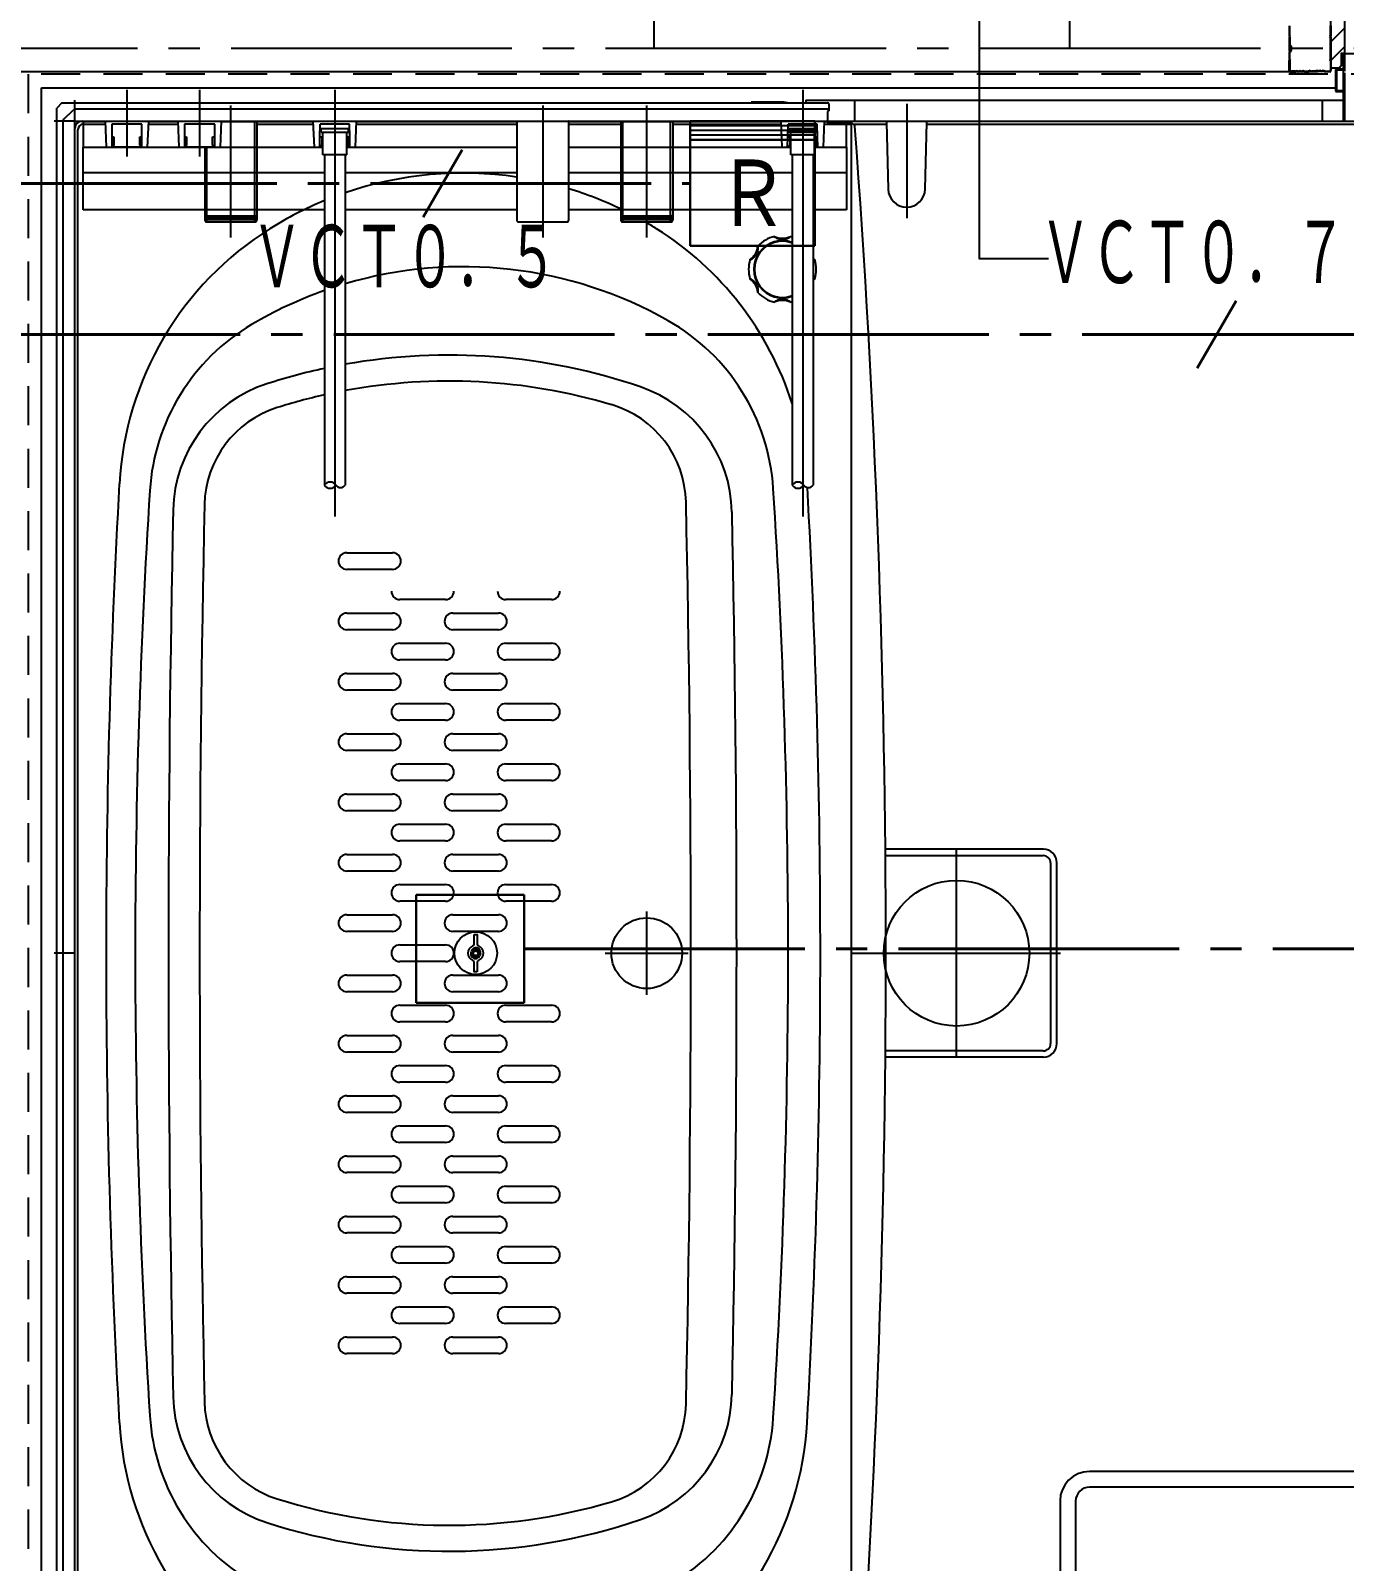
# Model space of a CAD drawing. Header units: millimetres. Extents: x 8300 to 98248, y -10383 to 40000.
# Drawn here: x 27130 to 28394, y 12683 to 14155 of the extents above; entities that cross this region are included whole.
import ezdxf
from ezdxf.enums import TextEntityAlignment as Align

# ---------------------------------------------------------------- set-up
doc = ezdxf.new("R2010")
doc.units = ezdxf.units.MM
doc.header["$LTSCALE"] = 300
doc.linetypes.add('CADEWA_LINE5', pattern=[1.2, 0.9, -0.1, 0.1, -0.1])
doc.linetypes.add('DASH-S', pattern=[0.2, 0.125, -0.075])
for name, color, linetype in [('526EH_Kabe(8)', 7, 'CONTINUOUS'), ('E配T_その他－１', 7, 'CONTINUOUS'), ('K建0_壁', 7, 'CONTINUOUS')]:
    doc.layers.add(name, color=color, linetype=linetype)
doc.styles.add('MS Gothic2', font='msgothic.ttc', dxfattribs={"width": 0.6})

# ---------------------------------------------------------------- blocks, each defined once
blk = doc.blocks.new('ZGroup178', base_point=(27824.8, 14006.2))
at = {"layer": '526EH_Kabe(8)', "color": 6, "linetype": 'Continuous', "lineweight": 30}
for p, q in [((27884.8, 14068), (27764.8, 14068)), ((27764.8, 14068), (27764.8, 13948)), ((27884.8, 13948), (27884.8, 14068)), ((27884.8, 14050), (27764.8, 14050)), ((27764.8, 13948), (27884.8, 13948))]:
    blk.add_line(p, q, dxfattribs=at)
at = {"layer": '526EH_Kabe(8)', "color": 6, "linetype": 'Continuous', "lineweight": -3}
for p, q in [((27884.8, 14063.5), (27764.8, 14063.5)), ((27884.8, 14059), (27764.8, 14059)), ((27884.8, 14054.5), (27764.8, 14054.5))]:
    blk.add_line(p, q, dxfattribs=at)
at = {"layer": '526EH_Kabe(8)', "color": 6, "lineweight": -3, "style": 'MS Gothic2', "width": 0.8}
blk.add_text('Ｒ', height=64, dxfattribs=at).set_placement((27824.8, 13999), align=Align.MIDDLE_CENTER)
blk = doc.blocks.new('ZGroup224', base_point=(27553.2, 13272.2))
at = {"layer": 'E配T_その他－１', "color": 6, "linetype": 'Continuous', "lineweight": 30}
for p, q in [((27501.2, 13324.2), (27605.1, 13324.2)), ((27501.2, 13220.2), (27501.2, 13324.2)), ((27605.1, 13324.2), (27605.1, 13220.2)), ((27605.1, 13220.2), (27501.2, 13220.2))]:
    blk.add_line(p, q, dxfattribs=at)
blk = doc.blocks.new('ZGroup251', base_point=(25157.4, 15789.9))
at = {"layer": 'E配T_その他－１', "color": 1, "linetype": 'CADEWA_LINE5', "lineweight": 40}
blk.add_line((25657.2, 14008), (27764.8, 14008), dxfattribs=at)
blk = doc.blocks.new('ZGroup252', base_point=(27489.2, 13963.7))
at = {"layer": 'E配T_その他－１', "color": 3, "linetype": 'Continuous', "lineweight": 30}
blk.add_line((27545.4, 14040.5), (27507.9, 13975.5), dxfattribs=at)
at = {"layer": 'E配T_その他－１', "color": 3, "lineweight": -3, "style": 'MS Gothic2', "width": 0.6}
blk.add_text('ＶＣＴ０．５', height=60, dxfattribs=at).set_placement((27342.8, 13938.2), align=Align.MIDDLE_LEFT)
blk = doc.blocks.new('ZGroup253', base_point=(25617.7, 15705.3))
at = {"layer": 'E配T_その他－１', "color": 1, "linetype": 'CADEWA_LINE5', "lineweight": 40}
blk.add_line((25621.9, 13862.8), (28685.4, 13862.8), dxfattribs=at)
blk = doc.blocks.new('ZGroup254', base_point=(28270.8, 13911.9))
at = {"layer": 'E配T_その他－１', "color": 3, "linetype": 'Continuous', "lineweight": 30}
blk.add_line((28289.8, 13895.3), (28252.3, 13830.4), dxfattribs=at)
at = {"layer": 'E配T_その他－１', "color": 3, "lineweight": -3, "style": 'MS Gothic2', "width": 0.6}
blk.add_text('ＶＣＴ０．７５', height=60, dxfattribs=at).set_placement((28101, 13942.2), align=Align.MIDDLE_LEFT)
blk = doc.blocks.new('ZGroup340', base_point=(28388.6, 13767.6))
at = {"layer": 'E配T_その他－１', "color": 1, "linetype": 'CADEWA_LINE5', "lineweight": 40}
blk.add_line((27605.1, 13272.2), (29112, 13272.2), dxfattribs=at)

msp = doc.modelspace()

# ---------------------------------------------------------------- linework, layer by layer
at = {"layer": 'K建0_壁', "color": 250, "linetype": 'CADEWA_LINE5', "lineweight": -3}
for p, q in [((27730, 14138), (27730, 17155.7)), ((28130, 14138), (28130, 14541.9)), ((26603.2, 14138), (29267, 14138))]:
    msp.add_line(p, q, dxfattribs=at)
at = {"layer": 'K建0_壁', "color": 250, "linetype": 'Continuous', "lineweight": -3}
for p, q in [((28341, 14159.5), (28341, 14149.8)), ((28341.4, 14149.8), (28341.4, 14159.5)), ((28380.5, 14149.8), (28380.5, 14159.5)), ((28381, 14159.5), (28381, 14149.8)), ((28341, 14149.8), (28341.7, 14149.3)), ((28341.7, 14149.3), (28341, 14148.8)), ((28341, 14148.8), (28341, 14135.8)), ((28341.4, 14149.8), (28342.2, 14149.3)), ((28341.4, 14148.8), (28342.2, 14149.3)), ((28341.4, 14148.8), (28341.4, 14135.8)), ((28380.5, 14149.8), (28379.8, 14149.3)), ((28380.5, 14148.8), (28379.8, 14149.3)), ((28381, 14149.8), (28380.3, 14149.3)), ((28380.3, 14149.3), (28381, 14148.8)), ((28380.5, 14127.2), (28380.5, 14148.8)), ((28394, 14157.3), (28381, 14144.3)), ((28381, 14148.8), (28381, 14127.2)), ((28341, 14134.3), (28341, 14127.2)), ((28341.4, 14127.2), (28341.4, 14134.3)), ((28341.9, 14140.3), (28341.9, 14135.8)), ((28341.9, 14140.3), (28342.3, 14140.3)), ((28342.3, 14140.3), (28342.3, 14135.8)), ((28342.8, 14140.3), (28342.8, 14135.8)), ((28394, 14139.3), (28381, 14126.3)), ((28391, 14132.7), (28391, 14132.4)), ((28393.5, 14133), (28391.3, 14133)), ((28391.3, 14132.1), (28392.6, 14132.1)), ((28392.9, 14131.8), (28392.9, 14118.3)), ((28393.5, 14133), (28394, 14133)), ((28394, 14133), (28415.3, 14133)), ((28394, 14133), (28394, 14116)), ((28368, 14115.5), (26679.3, 14115.5)), ((28341.7, 14126.7), (28341, 14127.2)), ((28341, 14126.2), (28341.7, 14126.7)), ((28341, 14116.5), (28341, 14126.2)), ((28341.4, 14127.2), (28342.2, 14126.7)), ((28341.4, 14126.2), (28342.2, 14126.7)), ((28341.4, 14126.2), (28341.4, 14116.5)), ((28346.9, 14116), (28342, 14116)), ((28342, 14115.5), (28347, 14115.5)), ((28346.9, 14116), (28348.5, 14116.6)), ((28347, 14115.5), (28348.5, 14116.1)), ((28348.5, 14116.6), (28350, 14116)), ((28348.5, 14116.1), (28350, 14115.5)), ((28350, 14116), (28351.5, 14116.6)), ((28350, 14115.5), (28351.5, 14116.1)), ((28351.5, 14116.6), (28353, 14116)), ((28351.5, 14116.1), (28353, 14115.5)), ((28353, 14115.5), (28354.5, 14116.1)), ((28354.5, 14116.1), (28356, 14115.5)), ((28356, 14115.5), (28359.5, 14115.5)), ((28356.1, 14116), (28359.4, 14116)), ((28361, 14116.6), (28359.4, 14116)), ((28359.5, 14115.5), (28361, 14116.1)), ((28361, 14116.6), (28362.6, 14116)), ((28362.5, 14115.5), (28361, 14116.1)), ((28366, 14115.5), (28362.5, 14115.5)), ((28365.9, 14116), (28362.6, 14116)), ((28367.5, 14116.6), (28365.9, 14116)), ((28367.5, 14116.1), (28366, 14115.5)), ((28369, 14116), (28367.5, 14116.6)), ((28369, 14115.5), (28367.5, 14116.1)), ((28370.5, 14116.6), (28369, 14116)), ((28370.5, 14116.1), (28369, 14115.5)), ((28372, 14116), (28370.5, 14116.6)), ((28372, 14115.5), (28370.5, 14116.1)), ((28373.5, 14116.6), (28372, 14116)), ((28373.5, 14116.1), (28372, 14115.5)), ((28375.1, 14116), (28373.5, 14116.6)), ((28375, 14115.5), (28373.5, 14116.1)), ((28380, 14115.5), (28375, 14115.5)), ((28375.1, 14116), (28380, 14116)), ((28380.5, 14127.2), (28379.8, 14126.7)), ((28380.5, 14126.2), (28379.8, 14126.7)), ((28380.3, 14126.7), (28381, 14127.2)), ((28381, 14126.2), (28380.3, 14126.7)), ((28380.5, 14126.2), (28380.5, 14116.5)), ((28381, 14126.2), (28381, 14116.5)), ((28385.6, 14117.7), (28385.6, 14096.8)), ((28392.6, 14118), (28385.9, 14118)), ((28386.5, 14116.8), (28386.5, 14097.7)), ((28392.7, 14117.1), (28386.8, 14117.1)), ((28393, 14097.7), (28393, 14116.8)), ((27141, 12436), (27141, 14100)), ((27141, 14100), (28385.6, 14100)), ((27160.5, 14085.5), (27155.5, 14080.5)), ((27160.5, 14085.5), (27897, 14085.5)), ((27173, 14068), (27173, 14088)), ((27223, 14098), (27223, 14034)), ((27293, 14098), (27293, 14034)), ((27423, 14098), (27423, 13688)), ((27855, 14086.2), (27823.5, 14086.2)), ((27823.5, 14086.2), (27823.5, 14085.5)), ((27858.7, 14085.5), (27855, 14086.2)), ((27873, 14098), (27873, 13688)), ((27876, 14088), (27876, 14085.5)), ((27876, 14088), (28392.9, 14088)), ((27898, 14084.5), (27898, 14078)), ((27923, 14068), (27923, 14088)), ((27973, 14084.7), (27973, 13974.6)), ((28373, 14068), (28373, 14088)), ((28385.9, 14096.5), (28392.6, 14096.5)), ((28386.8, 14097.4), (28392.7, 14097.4)), ((28392.9, 14096.2), (28392.9, 14068)), ((27155.5, 12455.5), (27155.5, 14080.5)), ((27162.4, 14069.7), (27171.3, 14078.6)), ((27898, 14079.5), (27173.4, 14079.5)), ((27323, 13956), (27323, 14083)), ((27623, 14083), (27623, 13956)), ((27723, 13956), (27723, 14083)), ((27898, 14078), (27897, 14077.3)), ((27897, 14077.3), (27897, 14067.3)), ((27173, 14068), (27153, 14068)), ((27161.5, 14067.6), (27161.5, 12468.4)), ((27173, 14068), (27923, 14068)), ((27173, 12468), (27173, 14068)), ((27176, 12476), (27176, 14060)), ((27202, 14067.2), (27181, 14067.2)), ((27181, 14067.2), (27181, 14042.8)), ((27181, 14065), (27202.1, 14065)), ((27202, 14068), (27203, 14043)), ((27208.5, 14065), (27208.5, 14053)), ((27237.5, 14065), (27208.5, 14065)), ((27237.5, 14053), (27237.5, 14065)), ((27243, 14043), (27244, 14068)), ((27243.9, 14065), (27272.1, 14065)), ((27272, 14067.2), (27244, 14067.2)), ((27272, 14068), (27273, 14043)), ((27278.5, 14065), (27278.5, 14053)), ((27307.5, 14065), (27278.5, 14065)), ((27307.5, 14053), (27307.5, 14065)), ((27313, 14043), (27314, 14068)), ((27402, 14067.2), (27314, 14067.2)), ((27346, 13977), (27346, 14068)), ((27348, 14068), (27348, 13973)), ((27348, 14065), (27402.1, 14065)), ((27408.7, 14053), (27409, 14065)), ((27437, 14065), (27409, 14065)), ((27436.2, 14060.5), (27409.8, 14060.5)), ((27409.8, 14057.5), (27409.8, 14060.5)), ((27409.8, 14057.5), (27411.5, 14057.5)), ((27411.5, 14043), (27411.5, 14057.5)), ((27434.5, 14043), (27434.5, 14057.5)), ((27436.2, 14057.5), (27436.2, 14060.5)), ((27437.3, 14053), (27437, 14065)), ((27443, 14043), (27444, 14068)), ((27443.9, 14065), (27598, 14065)), ((27598, 14067.2), (27444, 14067.2)), ((27598, 14067.8), (27598, 13973)), ((27648, 13973), (27648, 14067.8)), ((27852, 14067.2), (27648, 14067.2)), ((27648, 14065), (27698, 14065)), ((27698, 14068), (27698, 13973)), ((27700, 13977), (27700, 14068)), ((27746, 13977), (27746, 14068)), ((27748, 14068), (27748, 13973)), ((27748, 14065), (27852.1, 14065)), ((27858.7, 14053), (27859, 14065)), ((27887, 14065), (27859, 14065)), ((27886.2, 14060.5), (27859.8, 14060.5)), ((27859.8, 14057.5), (27859.8, 14060.5)), ((27859.8, 14057.5), (27861.5, 14057.5)), ((27861.5, 14043), (27861.5, 14057.5)), ((27884.5, 14043), (27884.5, 14057.5)), ((27886.2, 14057.5), (27886.2, 14060.5)), ((27887.3, 14053), (27887, 14065)), ((27893, 14043), (27894, 14068)), ((27893.9, 14065), (27920, 14065)), ((27897, 14067.3), (27896.6, 14067)), ((27896.6, 14067), (27898, 14065.6)), ((27920.6, 14065.6), (27898, 14065.6)), ((27920, 12471), (27920, 14065)), ((27921.3, 14065.3), (27922.9, 14063.8)), ((27921.6, 14065), (27953.6, 14065)), ((27923, 14068), (28373, 14068)), ((27953.5, 14067), (27955.2, 14002.5)), ((27955, 14067.5), (27954, 14067.5)), ((27955, 14067.5), (27955, 14068)), ((27990.8, 14002.5), (27992.5, 14067)), ((27991, 14068), (27991, 14067.5)), ((27992.4, 14065), (28414.4, 14065)), ((28373, 14068), (28394, 14068)), ((27181, 14018.4), (27181, 14042.8)), ((27181, 14042.8), (27411.5, 14042.8)), ((27203, 14043), (27208.5, 14043)), ((27208.5, 14053), (27208.5, 14043)), ((27208.5, 14053), (27210.5, 14053)), ((27237.5, 14043), (27208.5, 14043)), ((27210.5, 14053), (27210.5, 14045)), ((27235.5, 14053), (27237.5, 14053)), ((27235.5, 14045), (27235.5, 14053)), ((27237.5, 14043), (27237.5, 14053)), ((27237.5, 14043), (27243, 14043)), ((27273, 14043), (27278.5, 14043)), ((27278.5, 14053), (27278.5, 14043)), ((27278.5, 14053), (27280.5, 14053)), ((27307.5, 14043), (27278.5, 14043)), ((27280.5, 14053), (27280.5, 14045)), ((27298, 14043), (27298, 13973)), ((27300, 13977), (27300, 14043)), ((27305.5, 14053), (27307.5, 14053)), ((27305.5, 14045), (27305.5, 14053)), ((27307.5, 14043), (27307.5, 14053)), ((27307.5, 14043), (27313, 14043)), ((27408.7, 14053), (27410.5, 14053)), ((27410.5, 14053), (27410.5, 14045)), ((27411.5, 14035.5), (27411.5, 14043)), ((27437.5, 14043), (27434.5, 14043)), ((27434.5, 14035.5), (27434.5, 14043)), ((27434.5, 14042.8), (27598, 14042.8)), ((27437.5, 14043), (27437.3, 14053)), ((27437.5, 14043), (27443, 14043)), ((27648, 14042.8), (27861.5, 14042.8)), ((27858.7, 14053), (27860.5, 14053)), ((27860.5, 14053), (27860.5, 14045)), ((27861.5, 14035.5), (27861.5, 14043)), ((27887.5, 14043), (27884.5, 14043)), ((27884.5, 14035.5), (27884.5, 14043)), ((27884.5, 14042.8), (27915, 14042.8)), ((27887.5, 14043), (27887.3, 14053)), ((27887.5, 14043), (27893, 14043)), ((27915, 14042.8), (27915, 14018.4)), ((27413, 14035.5), (27411.5, 14035.5)), ((27413, 14035.5), (27413, 13718)), ((27433, 14035.5), (27413, 14035.5)), ((27433, 14035.5), (27433, 13718)), ((27434.5, 14035.5), (27433, 14035.5)), ((27863, 14035.5), (27861.5, 14035.5)), ((27863, 14035.5), (27863, 13718)), ((27883, 14035.5), (27863, 14035.5)), ((27883, 14035.5), (27883, 13718)), ((27884.5, 14035.5), (27883, 14035.5)), ((27413, 14018.4), (27181, 14018.4)), ((27181, 13982.8), (27181, 14018.4)), ((27598, 14018.4), (27433, 14018.4)), ((27863, 14018.4), (27648, 14018.4)), ((27915, 14018.4), (27883, 14018.4)), ((27915, 14018.4), (27915, 13982.8)), ((27413, 13982.8), (27181, 13982.8)), ((27598, 13982.8), (27433, 13982.8)), ((27863, 13982.8), (27648, 13982.8)), ((27915, 13982.8), (27883, 13982.8)), ((27298, 13973), (27300, 13973)), ((27300, 13977), (27346, 13977)), ((27300, 13973), (27300, 13975)), ((27300, 13975), (27346, 13975)), ((27300, 13971), (27300, 13973)), ((27346, 13973), (27300, 13973)), ((27300, 13971), (27346, 13971)), ((27346, 13975), (27346, 13977)), ((27346, 13973), (27346, 13975)), ((27348, 13975), (27346, 13975)), ((27346, 13971), (27346, 13973)), ((27348, 13973), (27346, 13973)), ((27600, 13971), (27646, 13971)), ((27698, 13973), (27700, 13973)), ((27700, 13977), (27746, 13977)), ((27700, 13973), (27700, 13975)), ((27700, 13975), (27746, 13975)), ((27700, 13971), (27700, 13973)), ((27746, 13973), (27700, 13973)), ((27700, 13971), (27746, 13971)), ((27746, 13975), (27746, 13977)), ((27746, 13973), (27746, 13975)), ((27748, 13975), (27746, 13975)), ((27746, 13971), (27746, 13973)), ((27748, 13973), (27746, 13973)), ((27434.5, 13653), (27478.5, 13653)), ((27478.5, 13637), (27434.5, 13637)), ((27529.5, 13608), (27485.5, 13608)), ((27631.5, 13608), (27587.5, 13608)), ((27434.5, 13595), (27478.5, 13595)), ((27536.5, 13595), (27580.5, 13595)), ((27478.5, 13579), (27434.5, 13579)), ((27580.5, 13579), (27536.5, 13579)), ((27485.5, 13566), (27529.5, 13566)), ((27587.5, 13566), (27631.5, 13566)), ((27529.5, 13550), (27485.5, 13550)), ((27631.5, 13550), (27587.5, 13550)), ((27434.5, 13537), (27478.5, 13537)), ((27536.5, 13537), (27580.5, 13537)), ((27478.5, 13521), (27434.5, 13521)), ((27580.5, 13521), (27536.5, 13521)), ((27485.5, 13508), (27529.5, 13508)), ((27587.5, 13508), (27631.5, 13508)), ((27529.5, 13492), (27485.5, 13492)), ((27631.5, 13492), (27587.5, 13492)), ((27434.5, 13479), (27478.5, 13479)), ((27536.5, 13479), (27580.5, 13479)), ((27478.5, 13463), (27434.5, 13463)), ((27580.5, 13463), (27536.5, 13463)), ((27485.5, 13450), (27529.5, 13450)), ((27587.5, 13450), (27631.5, 13450)), ((27529.5, 13434), (27485.5, 13434)), ((27631.5, 13434), (27587.5, 13434)), ((27434.5, 13421), (27478.5, 13421)), ((27536.5, 13421), (27580.5, 13421)), ((27478.5, 13405), (27434.5, 13405)), ((27580.5, 13405), (27536.5, 13405)), ((27485.5, 13392), (27529.5, 13392)), ((27587.5, 13392), (27631.5, 13392)), ((27529.5, 13376), (27485.5, 13376)), ((27631.5, 13376), (27587.5, 13376)), ((28104.6, 13367.9), (27952.5, 13367.9)), ((28021, 13268), (28021, 13368)), ((27434.5, 13363), (27478.5, 13363)), ((27536.5, 13363), (27580.5, 13363)), ((27952.6, 13362), (28104.4, 13361.9)), ((28111.4, 13354.9), (28111.4, 13181.1)), ((28117.3, 13181.1), (28117.3, 13354.9)), ((27478.5, 13347), (27434.5, 13347)), ((27485.5, 13334), (27529.5, 13334)), ((27580.5, 13347), (27536.5, 13347)), ((27587.5, 13334), (27631.5, 13334)), ((27434.5, 13305), (27478.5, 13305)), ((27529.5, 13318), (27485.5, 13318)), ((27536.5, 13305), (27580.5, 13305)), ((27631.5, 13318), (27587.5, 13318)), ((27723, 13228), (27723, 13308)), ((27478.5, 13289), (27434.5, 13289)), ((27485.5, 13276), (27529.5, 13276)), ((27580.5, 13289), (27536.5, 13289)), ((27557, 13276.8), (27557, 13285.9)), ((27173, 13268), (27153, 13268)), ((27554, 13268.4), (27554.4, 13269.9)), ((27555.4, 13268.2), (27555.7, 13269.4)), ((27561.6, 13267.8), (27561.3, 13266.6)), ((27563, 13267.6), (27562.6, 13266.1)), ((27921, 13268), (28021, 13268)), ((27434.5, 13247), (27478.5, 13247)), ((27529.5, 13260), (27485.5, 13260)), ((27536.5, 13247), (27580.5, 13247)), ((27560, 13259.2), (27560, 13250.1)), ((27478.5, 13231), (27434.5, 13231)), ((27580.5, 13231), (27536.5, 13231)), ((27485.5, 13218), (27529.5, 13218)), ((27587.5, 13218), (27631.5, 13218)), ((27529.5, 13202), (27485.5, 13202)), ((27631.5, 13202), (27587.5, 13202)), ((27434.5, 13189), (27478.5, 13189)), ((27536.5, 13189), (27580.5, 13189)), ((27478.5, 13173), (27434.5, 13173)), ((27580.5, 13173), (27536.5, 13173)), ((28104.4, 13174.1), (27952.6, 13174)), ((28104.4, 13174.1), (27952.6, 13174)), ((27485.5, 13160), (27529.5, 13160)), ((27587.5, 13160), (27631.5, 13160)), ((28104.6, 13168.1), (27952.5, 13168.1)), ((27529.5, 13144), (27485.5, 13144)), ((27631.5, 13144), (27587.5, 13144)), ((27434.5, 13131), (27478.5, 13131)), ((27536.5, 13131), (27580.5, 13131)), ((27478.5, 13115), (27434.5, 13115)), ((27580.5, 13115), (27536.5, 13115)), ((27485.5, 13102), (27529.5, 13102)), ((27587.5, 13102), (27631.5, 13102)), ((27529.5, 13086), (27485.5, 13086)), ((27631.5, 13086), (27587.5, 13086)), ((27434.5, 13073), (27478.5, 13073)), ((27536.5, 13073), (27580.5, 13073)), ((27478.5, 13057), (27434.5, 13057)), ((27580.5, 13057), (27536.5, 13057)), ((27485.5, 13044), (27529.5, 13044)), ((27587.5, 13044), (27631.5, 13044)), ((27529.5, 13028), (27485.5, 13028)), ((27631.5, 13028), (27587.5, 13028)), ((27434.5, 13015), (27478.5, 13015)), ((27536.5, 13015), (27580.5, 13015)), ((27478.5, 12999), (27434.5, 12999)), ((27580.5, 12999), (27536.5, 12999)), ((27485.5, 12986), (27529.5, 12986)), ((27587.5, 12986), (27631.5, 12986)), ((27529.5, 12970), (27485.5, 12970)), ((27631.5, 12970), (27587.5, 12970)), ((27434.5, 12957), (27478.5, 12957)), ((27536.5, 12957), (27580.5, 12957)), ((27478.5, 12941), (27434.5, 12941)), ((27580.5, 12941), (27536.5, 12941)), ((27485.5, 12928), (27529.5, 12928)), ((27587.5, 12928), (27631.5, 12928)), ((27529.5, 12912), (27485.5, 12912)), ((27631.5, 12912), (27587.5, 12912)), ((27434.5, 12899), (27478.5, 12899)), ((27536.5, 12899), (27580.5, 12899)), ((27478.5, 12883), (27434.5, 12883)), ((27580.5, 12883), (27536.5, 12883)), ((28947.2, 12769.7), (28148.8, 12769.7)), ((28947, 12754.7), (28149, 12754.7)), ((28120.5, 12741.4), (28120.5, 12537.3)), ((28135.5, 12741.2), (28135.5, 12537.5))]:
    msp.add_line(p, q, dxfattribs=at)
for points in [[(28109.4, 13935.6), (28043, 13935.6), (28043, 14235.6)], [(28394, 14182), (28394, 14133), (28391, 14133), (28391, 14121), (28389, 14119), (28381, 14119), (28381, 14173), (28369, 14173), (28369, 14182)], [(28353, 14116), (28354.5, 14116.6), (28356.1, 14116)], [(28394, 14114.4), (28394, 14068), (28414.2, 14068)], [(27402, 14068), (27403, 14043), (27408.5, 14043)], [(27411.5, 14057.5), (27434.5, 14057.5), (27436.2, 14057.5)], [(27852, 14068), (27853, 14043), (27858.5, 14043)], [(27861.5, 14057.5), (27884.5, 14057.5), (27886.2, 14057.5)], [(27915, 14042.8), (27915, 14067.2), (27894, 14067.2)], [(27992, 14067.5), (27991, 14067.5), (27955, 14067.5)], [(27411.5, 14043), (27408.5, 14043), (27408.7, 14053)], [(27435.5, 14045), (27435.5, 14053), (27437.3, 14053)], [(27861.5, 14043), (27858.5, 14043), (27858.7, 14053)], [(27885.5, 14045), (27885.5, 14053), (27887.3, 14053)], [(27298, 13975), (27300, 13975), (27300, 13977)], [(27698, 13975), (27700, 13975), (27700, 13977)], [(27557, 13285.9), (27560, 13285.9), (27560, 13276.8)], [(27683, 13268), (27757, 13268), (27763, 13268)], [(28021, 13168), (28021, 13268), (28121, 13268)], [(27560, 13250.1), (27557, 13250.1), (27557, 13259.2)]]:
    msp.add_lwpolyline(points, dxfattribs=at)
at = {"layer": 'K建0_壁', "color": 250, "linetype": 'DASH-S', "lineweight": -3}
msp.add_lwpolyline([(29218, 14113), (27128, 14113), (27128, 12378), (29218, 12378)], close=True, dxfattribs=at)
at = {"layer": 'K建0_壁', "color": 250, "linetype": 'Continuous', "lineweight": -3}
for centre, radius in [((28021, 13268), 70), ((27723, 13268), 34), ((27558.5, 13268), 20.5), ((27558.5, 13268), 2.28)]:
    msp.add_circle(centre, radius, dxfattribs=at)
for centre, radius, start, end in [((28341.7, 14135.8), 0.675, 180, 0), ((28341.7, 14134.3), 0.75, 90, 180), ((28342.1, 14140.3), 0.675, 0, 180), ((28341.7, 14135.8), 0.225, 180, 0), ((28341.7, 14134.3), 0.3, 90, 180), ((28341.7, 14135.8), 1.12, 271.3787, 0), ((28391.3, 14132.7), 0.3, 90, 180), ((28391.3, 14132.4), 0.3, 180, 270), ((28392.6, 14131.8), 0.3, 0, 90), ((28393.5, 14132.5), 0.5, 0, 90), ((28342, 14116.5), 1, 180, 270), ((28342, 14116.5), 0.55, 180, 270), ((28380, 14116.5), 1, 270, 0), ((28380, 14116.5), 0.55, 270, 0), ((28385.9, 14117.7), 0.3, 90, 180), ((28386.8, 14116.8), 0.3, 90, 180), ((28392.6, 14118.3), 0.3, 270, 0), ((28392.7, 14116.8), 0.3, 0, 90), ((27897, 14084.5), 1, 360, 90), ((28385.9, 14096.8), 0.3, 180, 270), ((28386.8, 14097.7), 0.3, 180, 270), ((28392.6, 14096.2), 0.3, 0, 90), ((28392.7, 14097.7), 0.3, 270, 0), ((27164.5, 14067.6), 3, 135, 180), ((27173.4, 14076.5), 3, 90, 135), ((27180, 14061), 7, 90, 180), ((27181, 14060), 5, 90, 180), ((27598.2, 14067.8), 0.2, 90, 180), ((27647.8, 14067.8), 0.2, 0, 90), ((27920.6, 14064.6), 1, 45, 90), ((27922.1, 14063.1), 1, 4.3012, 45), ((17351.2, 13268), 10601.8, 355.69881, 4.30119), ((27954, 14067), 0.5, 90, 181.5), ((27992, 14067), 0.5, 358.5, 90), ((27208.5, 14045), 2, 270, 0), ((27237.5, 14045), 2, 180, 270), ((27278.5, 14045), 2, 270, 0), ((27307.5, 14045), 2, 180, 270), ((27408.5, 14045), 2, 270, 0), ((27437.5, 14045), 2, 180, 270), ((27858.5, 14045), 2, 270, 0), ((27887.5, 14045), 2, 180, 270), ((27546.5, 13668), 350, 81.5386, 108.9223), ((27546.5, 13668), 350, 64.351, 73.142), ((27973, 14003), 17.8, 181.5, 358.5), ((27546.5, 13668), 350, 112.4222, 122.0895), ((27300, 13975), 2, 90, 180), ((27300, 13973), 2, 180, 270), ((27346, 13975), 2, 0, 90), ((27346, 13973), 2, 270, 0), ((27600, 13973), 2, 180, 270), ((27646, 13973), 2, 270, 360), ((27700, 13975), 2, 90, 180), ((27700, 13973), 2, 180, 270), ((27546.5, 13668), 350, 57.9105, 59.9644), ((27746, 13975), 2, 0, 90), ((27746, 13973), 2, 270, 0), ((27525.3, 13701.9), 310, 122.0895, 176.7655), ((27567.7, 13701.9), 310, 17.7454, 57.9105), ((27853.5, 13925.5), 27.5, 69.7904, 290.2096), ((27853.5, 13925.5), 27, 69.3994, 290.6006), ((27853.5, 13925.5), 32.5, 103.7953, 136.2047), ((27855.8, 13972.9), 19, 236.7959, 252.1311), ((27853.5, 13975.5), 20, 247.2018, 292.7982), ((27853.5, 13975.5), 21, 260.4259, 279.5741), ((27851.2, 13972.8), 18.9, 287.802, 303.271), ((27853.5, 13925.5), 32.5, 73.0038, 76.2047), ((27813.6, 13951.2), 19, 296.7959, 312.1311), ((27810.2, 13950.5), 20, 307.2018, 352.7982), ((27810.2, 13950.5), 21, 320.4259, 339.5741), ((27811.4, 13947.2), 18.9, 347.802, 3.271), ((27546.5, 13528), 400, 60.4498, 106.4841), ((27853.5, 13925.5), 32.5, 163.7953, 196.2047), ((27896.8, 13950.5), 20, 226.3649, 232.7982), ((27893.3, 13951.1), 18.9, 236.9602, 243.271), ((27853.5, 13925.5), 32.5, 343.7953, 16.2047), ((27813.7, 13899.9), 18.9, 47.802, 63.271), ((27810.2, 13900.5), 20, 7.2018, 52.7982), ((27810.2, 13900.5), 21, 20.4259, 39.5741), ((27811.3, 13903.8), 19, 356.7959, 12.1311), ((27893.4, 13899.8), 19, 116.7959, 123.0549), ((27896.8, 13900.5), 20, 127.2018, 133.6351), ((27546.5, 13528), 400, 109.4965, 120.5813), ((27853.5, 13925.5), 32.5, 223.7953, 256.2047), ((27855.8, 13878.2), 18.9, 107.802, 123.271), ((27853.5, 13875.5), 20, 67.2018, 112.7982), ((27853.5, 13875.5), 21, 80.4259, 99.5741), ((27851.2, 13878.1), 19, 56.7959, 72.1311), ((27853.5, 13925.5), 32.5, 283.7953, 286.9962), ((27444.7, 13700.2), 200, 120.5813, 176.356), ((27645.1, 13702), 200, 3.6592, 60.4498), ((27533, 13273), 570, 71.1666, 100.1042), ((27533, 13273), 570, 102.1532, 107.9347), ((27397.5, 13691.6), 130, 107.9347, 178.7802), ((27533, 13268), 550, 102.6023, 107.5073), ((27533, 13268), 550, 73.498, 100.4757), ((27675, 13689.4), 130, 1.2126, 71.1666), ((27397.6, 13697.2), 100, 107.5073, 178.7643), ((27660.8, 13699.5), 100, 1.2424, 73.498), ((35203, 13268), 8000, 176.76551, 183.23449), ((27418.5, 13714.4), 6.6, 33.557, 146.4369), ((27418.5, 13721.6), 6.6, 213.5504, 326.4446), ((27428.5, 13721), 5.4, 213.5572, 326.448), ((27868.5, 13714.4), 6.6, 33.557, 146.4369), ((27868.5, 13721.6), 6.6, 213.5504, 326.4446), ((27878.5, 13721), 5.4, 213.5572, 326.448), ((34231, 13268), 7000, 176.35605, 183.64395), ((20859, 13268), 7000, 356.34082, 3.65918), ((19890, 13268), 8000, 356.76551, 3.20799), ((47293, 13268), 20030, 178.78023, 181.21977), ((47293, 13268), 20000, 178.76429, 181.23571), ((7765.5, 13268), 20000, 358.75764, 1.24236), ((7765.5, 13268), 20044, 358.78735, 1.21265), ((27434.5, 13645), 8, 90, 270), ((27478.5, 13645), 8, 270, 90), ((27485.5, 13616), 8, 180, 270), ((27529.5, 13616), 8, 270, 0), ((27587.5, 13616), 8, 180, 270), ((27631.5, 13616), 8, 270, 0), ((27434.5, 13587), 8, 90, 270), ((27478.5, 13587), 8, 270, 90), ((27536.5, 13587), 8, 90, 270), ((27580.5, 13587), 8, 270, 90), ((27485.5, 13558), 8, 90, 270), ((27529.5, 13558), 8, 270, 90), ((27587.5, 13558), 8, 90, 270), ((27631.5, 13558), 8, 270, 90), ((27434.5, 13529), 8, 90, 270), ((27478.5, 13529), 8, 270, 90), ((27536.5, 13529), 8, 90, 270), ((27580.5, 13529), 8, 270, 90), ((27485.5, 13500), 8, 90, 270), ((27529.5, 13500), 8, 270, 90), ((27587.5, 13500), 8, 90, 270), ((27631.5, 13500), 8, 270, 90), ((27434.5, 13471), 8, 90, 270), ((27478.5, 13471), 8, 270, 90), ((27536.5, 13471), 8, 90, 270), ((27580.5, 13471), 8, 270, 90), ((27485.5, 13442), 8, 90, 270), ((27529.5, 13442), 8, 270, 90), ((27587.5, 13442), 8, 90, 270), ((27631.5, 13442), 8, 270, 90), ((27434.5, 13413), 8, 90, 270), ((27478.5, 13413), 8, 270, 90), ((27536.5, 13413), 8, 90, 270), ((27580.5, 13413), 8, 270, 90), ((27485.5, 13384), 8, 90, 270), ((27529.5, 13384), 8, 270, 90), ((27587.5, 13384), 8, 90, 270), ((27631.5, 13384), 8, 270, 90), ((28104.6, 13355.1), 12.8, 359.1026, 89.9945), ((27434.5, 13355), 8, 90, 270), ((27478.5, 13355), 8, 270, 90), ((27536.5, 13355), 8, 90, 270), ((27580.5, 13355), 8, 270, 90), ((28104.4, 13354.9), 6.99, 0, 90.0101), ((27485.5, 13326), 8, 90, 270), ((27529.5, 13326), 8, 270, 90), ((27587.5, 13326), 8, 90, 270), ((27631.5, 13326), 8, 270, 90), ((27434.5, 13297), 8, 90, 270), ((27478.5, 13297), 8, 270, 90), ((27536.5, 13297), 8, 90, 270), ((27580.5, 13297), 8, 270, 90), ((27485.5, 13268), 8, 90, 270), ((27529.5, 13268), 8, 270, 90), ((27558.5, 13268), 7.5, 111.6183, 248.3817), ((27555, 13276.8), 2, 291.6183, 0), ((27562, 13276.8), 2, 180, 248.3817), ((27558.5, 13268), 7.5, 0, 68.3817), ((27558.3, 13267.3), 4.47, 165, 345), ((27558.7, 13268.7), 4.47, 345, 165), ((27558.3, 13267.4), 3.02, 165, 345), ((27558.7, 13268.6), 3.02, 345, 165), ((27555, 13259.2), 2, 0, 68.3817), ((27562, 13259.2), 2, 111.6183, 180), ((27558.5, 13268), 7.5, 291.6183, 0), ((27434.5, 13239), 8, 90, 270), ((27478.5, 13239), 8, 270, 90), ((27536.5, 13239), 8, 90, 270), ((27580.5, 13239), 8, 270, 90), ((27485.5, 13210), 8, 90, 270), ((27529.5, 13210), 8, 270, 90), ((27587.5, 13210), 8, 90, 270), ((27631.5, 13210), 8, 270, 90), ((27434.5, 13181), 8, 90, 270), ((27478.5, 13181), 8, 270, 90), ((27536.5, 13181), 8, 90, 270), ((27580.5, 13181), 8, 270, 90), ((28104.4, 13181.1), 6.99, 269.9899, 0), ((28104.6, 13180.9), 12.8, 270.0055, 0.8974), ((27485.5, 13152), 8, 90, 270), ((27529.5, 13152), 8, 270, 90), ((27587.5, 13152), 8, 90, 270), ((27631.5, 13152), 8, 270, 90), ((27434.5, 13123), 8, 90, 270), ((27478.5, 13123), 8, 270, 90), ((27536.5, 13123), 8, 90, 270), ((27580.5, 13123), 8, 270, 90), ((27485.5, 13094), 8, 90, 270), ((27529.5, 13094), 8, 270, 90), ((27587.5, 13094), 8, 90, 270), ((27631.5, 13094), 8, 270, 90), ((27434.5, 13065), 8, 90, 270), ((27478.5, 13065), 8, 270, 90), ((27536.5, 13065), 8, 90, 270), ((27580.5, 13065), 8, 270, 90), ((27485.5, 13036), 8, 90, 270), ((27529.5, 13036), 8, 270, 90), ((27587.5, 13036), 8, 90, 270), ((27631.5, 13036), 8, 270, 90), ((27434.5, 13007), 8, 90, 270), ((27478.5, 13007), 8, 270, 90), ((27536.5, 13007), 8, 90, 270), ((27580.5, 13007), 8, 270, 90), ((27485.5, 12978), 8, 90, 270), ((27529.5, 12978), 8, 270, 90), ((27587.5, 12978), 8, 90, 270), ((27631.5, 12978), 8, 270, 90), ((27434.5, 12949), 8, 90, 270), ((27478.5, 12949), 8, 270, 90), ((27536.5, 12949), 8, 90, 270), ((27580.5, 12949), 8, 270, 90), ((27485.5, 12920), 8, 90, 270), ((27529.5, 12920), 8, 270, 90), ((27587.5, 12920), 8, 90, 270), ((27631.5, 12920), 8, 270, 90), ((27434.5, 12891), 8, 90, 270), ((27478.5, 12891), 8, 270, 90), ((27536.5, 12891), 8, 90, 270), ((27580.5, 12891), 8, 270, 90), ((27397.5, 12844.4), 130, 181.2198, 252.0653), ((27397.6, 12838.8), 100, 181.2357, 252.4927), ((27660.8, 12836.5), 100, 286.502, 358.7576), ((27675, 12846.6), 130, 288.8334, 358.7874), ((27444.7, 12835.8), 200, 183.644, 239.4187), ((27645.1, 12834), 200, 299.5502, 356.3408), ((27525.3, 12834.1), 310, 183.2345, 237.9105), ((27567.7, 12834.1), 310, 302.0895, 356.7655), ((28148.8, 12741.4), 28.3, 90, 180), ((28149, 12741.2), 13.5, 90, 180), ((27533, 13268), 550, 252.4927, 286.502), ((27533, 13263), 570, 252.0653, 288.8334)]:
    msp.add_arc(centre, radius, start, end, dxfattribs=at)

# ---------------------------------------------------------------- block references
at = {"layer": '526EH_Kabe(8)', "linetype": 'Continuous', "lineweight": 30}
msp.add_blockref('ZGroup178', (27824.8, 14006.2), dxfattribs=at)
at = {"layer": 'E配T_その他－１', "linetype": 'Continuous', "lineweight": -3}
for name, p in [('ZGroup251', (25157.4, 15789.9)), ('ZGroup253', (25617.7, 15705.3)), ('ZGroup340', (28388.6, 13767.6)), ('ZGroup252', (27489.2, 13963.7)), ('ZGroup254', (28270.8, 13911.9))]:
    msp.add_blockref(name, p, dxfattribs=at)
at = {"layer": 'E配T_その他－１', "linetype": 'Continuous', "lineweight": 30}
msp.add_blockref('ZGroup224', (27553.2, 13272.2), dxfattribs=at)

doc.saveas('drawing.dxf')
